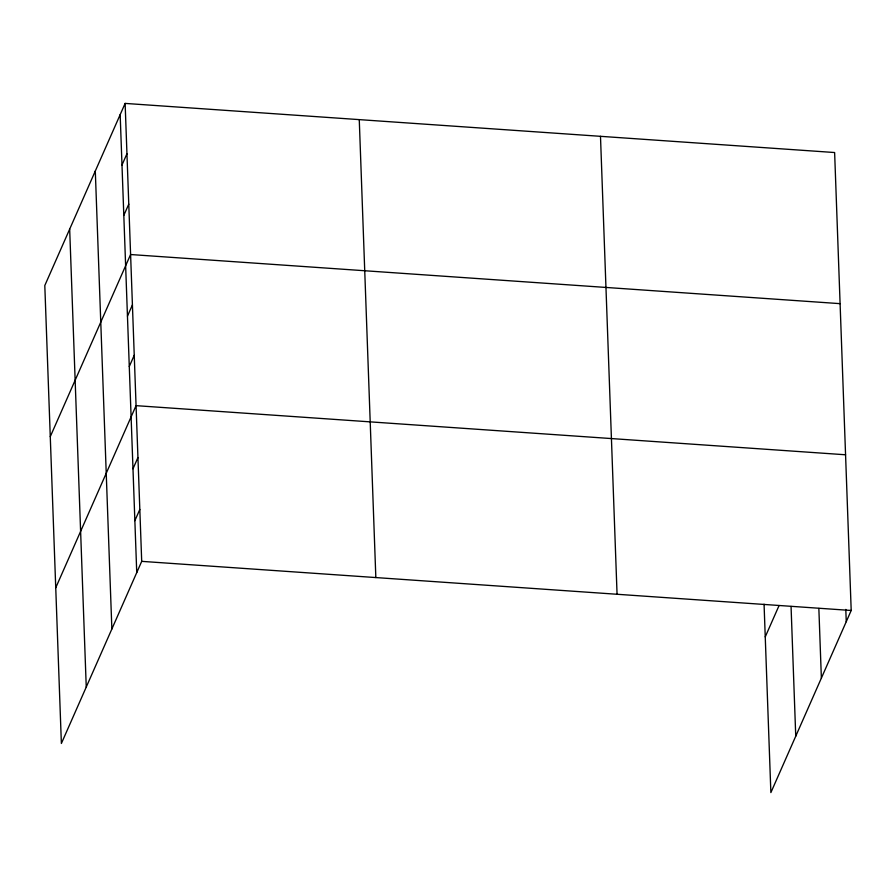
<?xml version="1.0" encoding="UTF-8"?>
<svg xmlns="http://www.w3.org/2000/svg" width="896" height="896" viewBox="0 0 896 896"><rect width="100%" height="100%" fill="white"/><g stroke="black" fill="none" stroke-linecap="round" stroke-linejoin="round"><path stroke-width="1.34" d="M125.126 103.41L44.8 285.522L61.376 743.467L141.702 561.355L125.126 103.41L834.624 152.533L851.2 610.478L770.874 792.59L764.064 604.218M121.99 165.021L126.941 153.787M123.816 215.387L128.766 204.154M50.266 436.643L130.592 254.531L840.09 303.654M127.456 316.142L132.418 304.909M129.282 366.509L134.243 355.275M55.742 587.765L136.058 405.653L845.566 454.776M132.989 468.787L137.939 457.554M134.859 520.688L139.821 509.454M765.24 636.888L779.061 605.562M141.702 561.355L851.2 610.478M845.802 609.414L846.25 621.712M818.854 608.44L821.374 678.104M791.056 606.446L795.749 736.198M600.488 136.326L617.064 594.261M359.262 119.616L375.838 577.562M120.165 114.643L136.741 572.589M95.301 171.035L111.866 628.981M69.675 229.13L86.251 687.075"/></g></svg>
